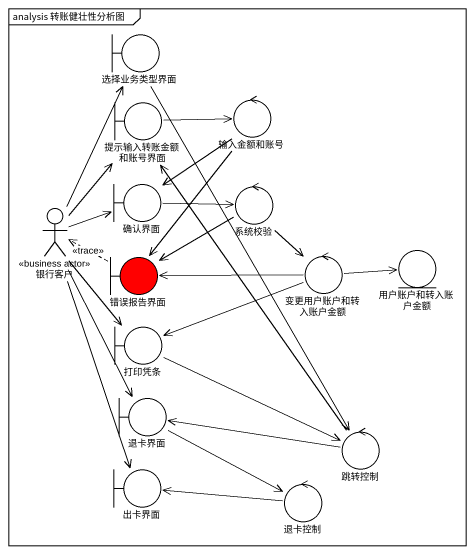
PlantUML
@startuml
mainframe analysis 转账健壮性分析图
boundary 选择业务类型界面
boundary 提示输入转账金额和账号界面
control 输入金额和账号
actor 银行客户 <<business actor>>
boundary 确认界面
control 系统校验
boundary 错误报告界面 #FF0000
control 变更用户账户和转入账户金额
entity 用户账户和转入账户金额
boundary 打印凭条
boundary 退卡界面
control 跳转控制
boundary 出卡界面
control 退卡控制
选择业务类型界面 --> 跳转控制
提示输入转账金额和账号界面 -right-> 输入金额和账号
输入金额和账号 --> 确认界面
输入金额和账号 --> 错误报告界面
银行客户 -up-> 选择业务类型界面
银行客户 -up-> 提示输入转账金额和账号界面
银行客户 -right-> 确认界面
银行客户 --> 打印凭条
银行客户 --> 退卡界面
银行客户 --> 出卡界面
确认界面 -right-> 系统校验
系统校验 --> 错误报告界面
系统校验 --> 变更用户账户和转入账户金额
错误报告界面 .left.> 银行客户 : <<trace>>
变更用户账户和转入账户金额 -left-> 错误报告界面
变更用户账户和转入账户金额 -right-> 用户账户和转入账户金额
变更用户账户和转入账户金额 -left-> 打印凭条
打印凭条 -right-> 跳转控制
退卡界面 -right-> 退卡控制
跳转控制 -up-> 提示输入转账金额和账号界面
跳转控制 -left-> 退卡界面
退卡控制 -left-> 出卡界面
@enduml
